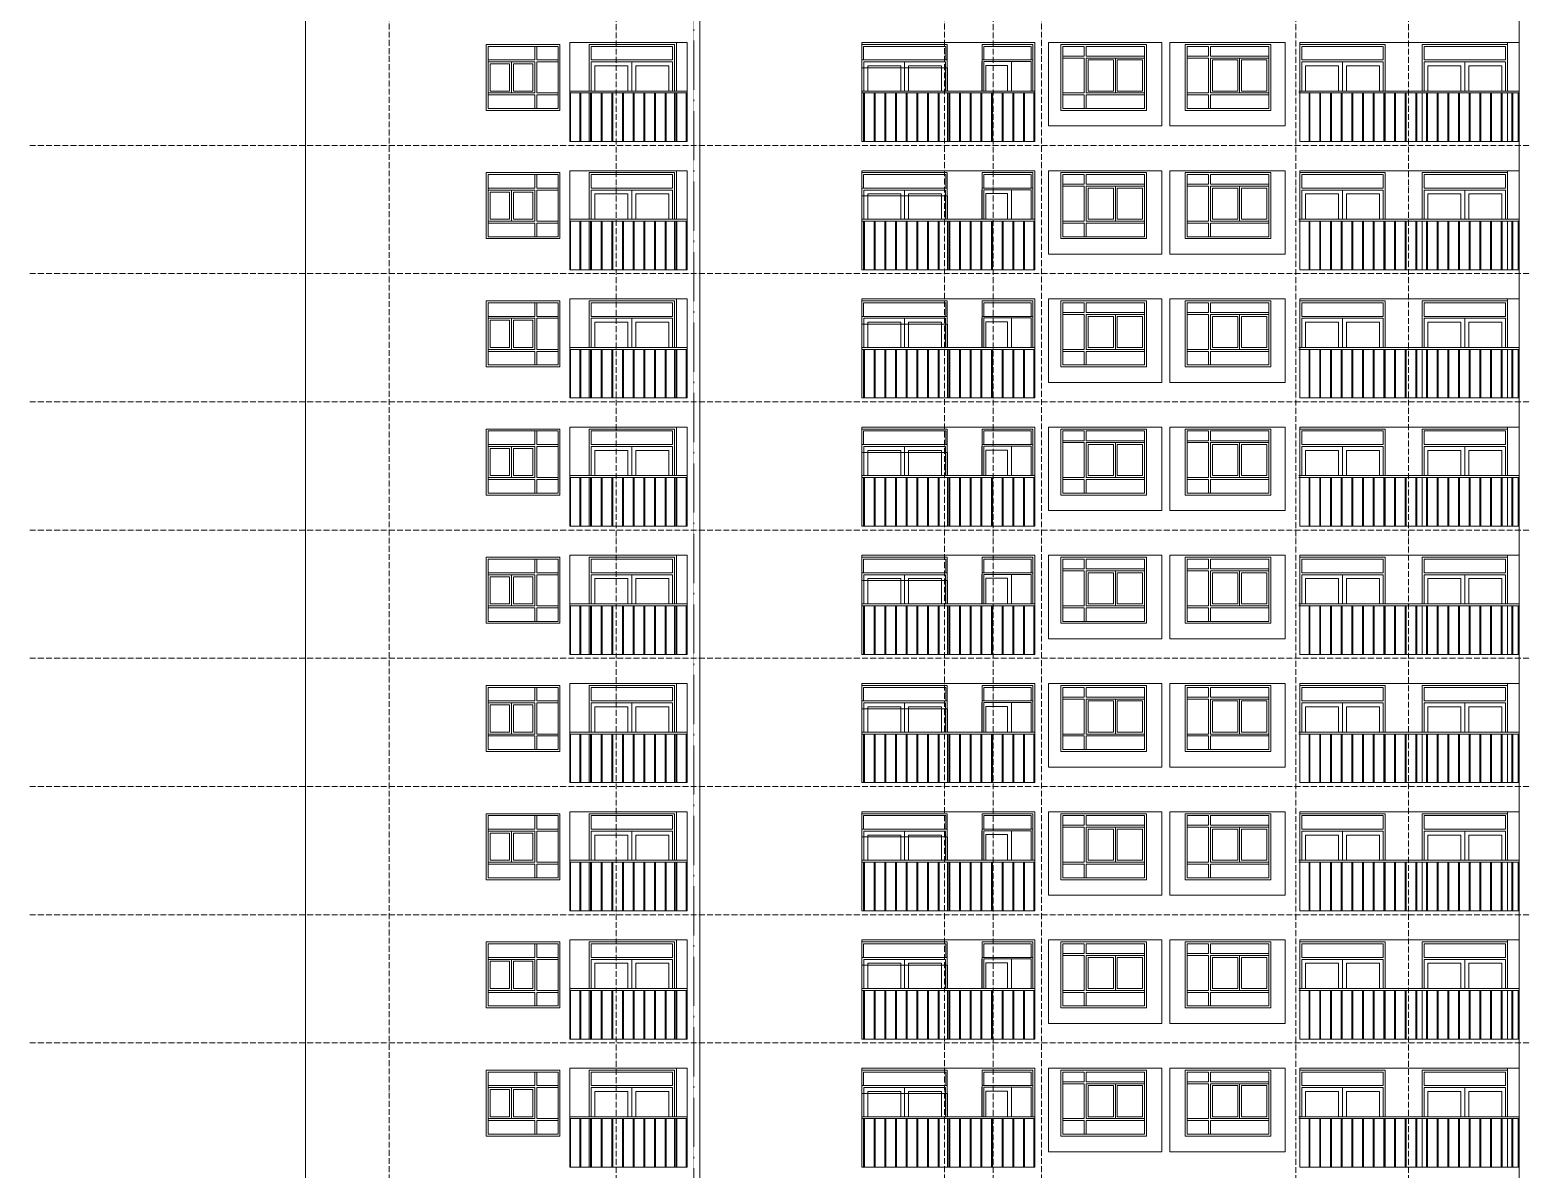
# Model space of a CAD drawing. Header units: millimetres. Extents: x -15601 to 112004, y -15912 to 94410.
# Drawn here: x -15601 to 22801, y 38450 to 67775 of the extents above; entities that cross this region are included whole.
import ezdxf

# ---------------------------------------------------------------- set-up
doc = ezdxf.new("R2010")
doc.units = ezdxf.units.MM
doc.linetypes.add('Grid Line', pattern=[4.2, 3, -0.6, 0, -0.6])
for name, color, linetype, lineweight in [('CUA', 31, 'Continuous', 9), ('NET CAT', 3, 'Continuous', 5), ('NET CATConcrete', 3, 'Continuous', 5), ('NET THAY 1', 41, 'Continuous', 5), ('NET THAY 2', 55, 'Continuous', 5), ('NET-THAY', 2, 'Continuous', 9), ('TRUC', 225, 'Continuous', 5)]:
    doc.layers.add(name, color=color, linetype=linetype, lineweight=lineweight)

# ---------------------------------------------------------------- blocks, each defined once
blk = doc.blocks.new('CUA LO GIA _LUA_ - CUA LO GIA _LUA_-1365713-B-B')
at = {"layer": 'CUA'}
for p, q in [((17100, 20000), (17100, 20800)), ((19250, 20800), (17150, 20800)), ((18200, 20750), (17150, 20750)), ((17150, 20000), (17150, 20750)), ((17150, 20750), (17150, 20000)), ((17150, 20750), (19250, 20750)), ((18200, 20750), (18200, 20000)), ((19250, 20000), (19250, 20750)), ((19300, 20800), (19300, 20000)), ((17250, 20650), (17250, 20000)), ((17250, 20650), (18100, 20650)), ((18100, 20000), (18100, 20650)), ((18300, 20650), (19150, 20650)), ((18300, 20650), (18300, 20000)), ((19150, 20000), (19150, 20650))]:
    blk.add_line(p, q, dxfattribs=at)
for points in [[(17100, 20800), (17100, 21200), (19300, 21200), (19300, 20800)], [(19250, 20800), (19250, 21150), (17150, 21150), (17150, 20800)]]:
    blk.add_lwpolyline(points, dxfattribs=at)
blk = doc.blocks.new('CUA LO GIA _LUA_ - CUA LO GIA _LUA_-V201-B-B')
at = {"layer": 'CUA'}
for p, q in [((20251, 20000), (20251, 20800)), ((22401, 20800), (20301, 20800)), ((21351, 20750), (20301, 20750)), ((20301, 20000), (20301, 20750)), ((20301, 20750), (20301, 20000)), ((20301, 20750), (22401, 20750)), ((21351, 20750), (21351, 20000)), ((22401, 20000), (22401, 20750)), ((20401, 20650), (20401, 20000)), ((20401, 20650), (21251, 20650)), ((21251, 20000), (21251, 20650)), ((21451, 20650), (22301, 20650)), ((21451, 20650), (21451, 20000)), ((22301, 20000), (22301, 20650))]:
    blk.add_line(p, q, dxfattribs=at)
for points in [[(22451, 20800), (22451, 21200), (20251, 21200), (20251, 20800)], [(22401, 20800), (22401, 21150), (20301, 21150), (20301, 20800)]]:
    blk.add_lwpolyline(points, dxfattribs=at)
blk = doc.blocks.new('X-PHONG NGU 2 - X-PHONG NGU 2_Recovery_ 3-1759956-B-B')
at = {"layer": 'CUA'}
for p, q in [((14201, 19550), (14201, 21150)), ((14751, 21150), (14751, 20900)), ((14801, 20900), (14801, 21150)), ((16301, 21150), (16301, 19550)), ((14751, 20900), (14201, 20900)), ((14201, 20900), (14201, 20850)), ((14201, 20850), (14751, 20850)), ((14751, 20850), (14751, 19950)), ((16301, 20900), (14801, 20900)), ((15551, 20850), (14801, 20850)), ((14801, 20850), (14801, 19950)), ((14801, 19950), (14801, 20850)), ((14801, 20850), (16301, 20850)), ((14851, 20000), (14851, 20800)), ((14851, 20800), (15501, 20800)), ((15501, 20800), (15501, 20000)), ((15551, 19950), (15551, 20850)), ((15601, 20800), (16251, 20800)), ((15601, 20000), (15601, 20800)), ((16251, 20800), (16251, 20000)), ((16301, 20850), (16301, 20900)), ((15501, 20000), (14851, 20000)), ((16251, 20000), (15601, 20000)), ((14751, 19950), (14201, 19950)), ((14201, 19950), (14201, 19900)), ((14201, 19900), (14751, 19900)), ((14751, 19900), (14751, 19550)), ((14801, 19950), (15551, 19950)), ((16301, 19950), (14801, 19950)), ((14801, 19550), (14801, 19900)), ((14801, 19900), (16301, 19900)), ((16301, 19900), (16301, 19950)), ((14151, 19500), (16351, 19500)), ((16301, 19550), (14201, 19550)), ((14751, 19550), (14801, 19550))]:
    blk.add_line(p, q, dxfattribs=at)
for points in [[(14151, 19500), (14151, 21200), (16351, 21200), (16351, 19500)], [(14201, 21150), (14751, 21150)], [(14801, 21150), (16301, 21150)]]:
    blk.add_lwpolyline(points, dxfattribs=at)
blk = doc.blocks.new('Railing - 25mm-V202-B-B')
at = {"layer": 'NET THAY 2'}
for p, q in [((22563, 18700), (22563, 19950)), ((22588, 18700), (22588, 19950))]:
    blk.add_line(p, q, dxfattribs=at)
blk = doc.blocks.new('Railing - 25mm-V203-B-B')
at = {"layer": 'NET THAY 2'}
blk.add_line((22726, 18700), (22726, 19950), dxfattribs=at)
blk = doc.blocks.new('Railing - 25mm-V204-B-B')
at = {"layer": 'NET THAY 2'}
blk.add_line((17101, 18700), (17101, 19600), dxfattribs=at)
blk = doc.blocks.new('Railing - Railing-1837560-B-B')
for name, p in [('Railing - 25mm-V202-B-B', (-5225, 3300)), ('Railing - 25mm-V202-B-B', (-4950, 3300)), ('Railing - 25mm-V202-B-B', (-4675, 3300)), ('Railing - 25mm-V202-B-B', (-4400, 3300)), ('Railing - 25mm-V202-B-B', (-4125, 3300)), ('Railing - 25mm-V202-B-B', (-3850, 3300)), ('Railing - 25mm-V202-B-B', (-3575, 3300)), ('Railing - 25mm-V202-B-B', (-3300, 3300)), ('Railing - 25mm-V202-B-B', (-3025, 3300)), ('Railing - 25mm-V202-B-B', (-2750, 3300)), ('Railing - 25mm-V202-B-B', (-2475, 3300)), ('Railing - 25mm-V202-B-B', (-2200, 3300)), ('Railing - 25mm-V202-B-B', (-1925, 3300)), ('Railing - 25mm-V202-B-B', (-1650, 3300)), ('Railing - 25mm-V202-B-B', (-1375, 3300)), ('Railing - 25mm-V202-B-B', (-1100, 3300)), ('Railing - 25mm-V202-B-B', (-825, 3300)), ('Railing - 25mm-V202-B-B', (-550, 3300)), ('Railing - 25mm-V202-B-B', (-275, 3300)), ('Railing - 25mm-V202-B-B', (0, 3300)), ('Railing - 25mm-V203-B-B', (0, 3300)), ('Railing - 25mm-V204-B-B', (0, 3300))]:
    blk.add_blockref(name, p)
blk = doc.blocks.new('CUA LO GIA _LUA_ - CUA LO GIA _LUA_-1834142-B-B')
at = {"layer": 'CUA'}
for p, q in [((-1199, 20000), (-1199, 21200)), ((1001, 21200), (1001, 20000)), ((951, 20800), (-1149, 20800)), ((-1149, 20750), (951, 20750)), ((-1149, 20750), (-1149, 20000)), ((-99, 20000), (-99, 20750)), ((951, 20750), (-99, 20750)), ((951, 20750), (951, 20000)), ((951, 20000), (951, 20750)), ((-1049, 20650), (-1049, 20000)), ((-1049, 20650), (-199, 20650)), ((-199, 20000), (-199, 20650)), ((1, 20650), (851, 20650)), ((1, 20650), (1, 20000)), ((851, 20000), (851, 20650))]:
    blk.add_line(p, q, dxfattribs=at)
for points in [[(-1199, 21200), (1001, 21200)], [(951, 20800), (951, 21150), (-1149, 21150), (-1149, 20800)]]:
    blk.add_lwpolyline(points, dxfattribs=at)
blk = doc.blocks.new('Railing - 25mm-V205-B-B')
at = {"layer": 'NET THAY 2'}
for p, q in [((1038, 19950), (1038, 18700)), ((1063, 18700), (1063, 19950))]:
    blk.add_line(p, q, dxfattribs=at)
blk = doc.blocks.new('Railing - 25mm-V206-B-B')
at = {"layer": 'NET THAY 2'}
blk.add_line((1301, 19950), (1301, 18700), dxfattribs=at)
blk = doc.blocks.new('Railing - 25mm-V207-B-B')
at = {"layer": 'NET THAY 2'}
blk.add_line((-1674, 18700), (-1674, 19950), dxfattribs=at)
blk = doc.blocks.new('Railing - Railing-1838176-B-B')
for name, p in [('Railing - 25mm-V207-B-B', (0, 3300)), ('Railing - 25mm-V205-B-B', (-2475, 3300)), ('Railing - 25mm-V205-B-B', (-2200, 3300)), ('Railing - 25mm-V205-B-B', (-1925, 3300)), ('Railing - 25mm-V205-B-B', (-1650, 3300)), ('Railing - 25mm-V205-B-B', (-1375, 3300)), ('Railing - 25mm-V205-B-B', (-1100, 3300)), ('Railing - 25mm-V205-B-B', (-825, 3300)), ('Railing - 25mm-V205-B-B', (-550, 3300)), ('Railing - 25mm-V205-B-B', (-275, 3300)), ('Railing - 25mm-V205-B-B', (0, 3300)), ('Railing - 25mm-V206-B-B', (0, 3300))]:
    blk.add_blockref(name, p)
blk = doc.blocks.new('CUA LO GIA _LUA_ - CUA LO GIA _LUA_-V214-B-B')
at = {"layer": 'CUA'}
for p, q in [((8025, 24100), (5825, 24100)), ((6925, 24050), (5875, 24050)), ((5875, 23300), (5875, 24050)), ((5875, 24050), (5875, 23300)), ((5875, 24050), (7975, 24050)), ((5975, 23950), (5975, 23300)), ((5975, 23950), (6825, 23950)), ((6825, 23300), (6825, 23950)), ((6925, 24050), (6925, 23300)), ((7025, 23950), (7875, 23950)), ((7025, 23950), (7025, 23300)), ((7875, 23300), (7875, 23950)), ((7975, 23300), (7975, 24050)), ((8025, 24100), (8025, 23300))]:
    blk.add_line(p, q, dxfattribs=at)
for points in [[(5825, 24100), (5825, 24500), (8025, 24500), (8025, 24100)], [(7985, 24100), (7985, 24450), (5865, 24450), (5865, 24100)]]:
    blk.add_lwpolyline(points, dxfattribs=at)
blk = doc.blocks.new('CUA SAN PHOI LUA1 - CUA SAN PHOI LUA 700-1661581-B-B')
at = {"layer": 'CUA'}
for p, q in [((8926, 20760), (8916, 20760)), ((8916, 20000), (8916, 20760)), ((8926, 20800), (8926, 20000)), ((10226, 20800), (8926, 20800)), ((8966, 20000), (8966, 20760)), ((8966, 20760), (10186, 20760)), ((9676, 20760), (9676, 20000)), ((10186, 20000), (10186, 20760)), ((10226, 20000), (10226, 20800)), ((9016, 20660), (9016, 20000)), ((9016, 20660), (9576, 20660)), ((9576, 20000), (9576, 20660))]:
    blk.add_line(p, q, dxfattribs=at)
for points in [[(8926, 20800), (8926, 21200), (10226, 21200), (10226, 20800)], [(10186, 20800), (10186, 21150), (8966, 21150), (8966, 20800)]]:
    blk.add_lwpolyline(points, dxfattribs=at)
blk = doc.blocks.new('Railing - Railing-1829837-B-B')
at = {"extrusion": (0, 0, -1), "zscale": -1}
for name, p in [('Railing - 25mm-V206-B-B', (-7126, 3300)), ('Railing - 25mm-V205-B-B', (-6926, 3300)), ('Railing - 25mm-V205-B-B', (-7201, 3300)), ('Railing - 25mm-V205-B-B', (-7476, 3300)), ('Railing - 25mm-V205-B-B', (-7751, 3300)), ('Railing - 25mm-V205-B-B', (-8026, 3300)), ('Railing - 25mm-V205-B-B', (-8301, 3300)), ('Railing - 25mm-V205-B-B', (-8576, 3300)), ('Railing - 25mm-V205-B-B', (-8851, 3300)), ('Railing - 25mm-V205-B-B', (-9126, 3300)), ('Railing - 25mm-V205-B-B', (-9401, 3300)), ('Railing - 25mm-V205-B-B', (-9676, 3300)), ('Railing - 25mm-V205-B-B', (-9951, 3300)), ('Railing - 25mm-V205-B-B', (-10226, 3300)), ('Railing - 25mm-V205-B-B', (-10501, 3300)), ('Railing - 25mm-V205-B-B', (-10776, 3300)), ('Railing - 25mm-V205-B-B', (-11051, 3300)), ('Railing - 25mm-V207-B-B', (-8576, 3300))]:
    blk.add_blockref(name, p, dxfattribs=at)
blk = doc.blocks.new('Top Rail Type - Top Rail_Internal_-1837561-B-B')
at = {"layer": 'NET THAY 1'}
for p, q in [((22751, 22950), (17076, 22950)), ((22751, 22900), (17076, 22900))]:
    blk.add_line(p, q, dxfattribs=at)
blk = doc.blocks.new('Top Rail Type - Top Rail_Internal_-1838177-B-B')
at = {"layer": 'NET THAY 1'}
for p, q in [((1326, 22950), (-1699, 22950)), ((1326, 22900), (-1699, 22900))]:
    blk.add_line(p, q, dxfattribs=at)
blk = doc.blocks.new('Top Rail Type - Top Rail_Internal_-1829838-B-B')
at = {"layer": 'NET THAY 1'}
for p, q in [((10276, 22950), (5825, 22950)), ((5825, 22900), (10276, 22900))]:
    blk.add_line(p, q, dxfattribs=at)
blk = doc.blocks.new('X-PHONG NGU 2 - X-PHONG NGU 2_Recovery_ 4-1759963-B-B')
at = {"layer": 'CUA'}
for p, q in [((-1949, 21200), (-3849, 21200)), ((-3849, 21200), (-3849, 19500)), ((-3799, 19550), (-3799, 21150)), ((-3799, 21150), (-1999, 21150)), ((-2549, 21150), (-2599, 21150)), ((-2599, 21150), (-2599, 20800)), ((-2549, 20800), (-2549, 21150)), ((-1999, 21150), (-1999, 19550)), ((-1949, 19500), (-1949, 21200)), ((-2599, 20800), (-3799, 20800)), ((-3799, 20800), (-3799, 20750)), ((-3799, 20750), (-2599, 20750)), ((-3199, 20750), (-3199, 19950)), ((-2599, 20750), (-3199, 20750)), ((-2599, 19950), (-2599, 20750)), ((-2599, 20750), (-2599, 19950)), ((-1999, 20800), (-2549, 20800)), ((-2549, 19950), (-2549, 20750)), ((-2549, 20750), (-1999, 20750)), ((-1999, 20750), (-1999, 20800)), ((-3749, 20000), (-3749, 20700)), ((-3749, 20700), (-3249, 20700)), ((-3249, 20700), (-3249, 20000)), ((-3149, 20700), (-2649, 20700)), ((-3149, 20000), (-3149, 20700)), ((-2649, 20700), (-2649, 20000)), ((-3249, 20000), (-3749, 20000)), ((-2649, 20000), (-3149, 20000)), ((-2599, 19950), (-3799, 19950)), ((-3799, 19950), (-3799, 19900)), ((-3799, 19900), (-2599, 19900)), ((-3199, 19950), (-2599, 19950)), ((-2599, 19900), (-2599, 19550)), ((-1999, 19950), (-2549, 19950)), ((-2549, 19550), (-2549, 19900)), ((-2549, 19900), (-1999, 19900)), ((-1999, 19900), (-1999, 19950)), ((-3849, 19500), (-1949, 19500)), ((-1999, 19550), (-3799, 19550)), ((-2599, 19550), (-2549, 19550))]:
    blk.add_line(p, q, dxfattribs=at)
blk = doc.blocks.new('A$C30F77EE8')
at = {"layer": 'NET CATConcrete'}
blk.add_line((22329, 2650), (23075, 2650), dxfattribs=at)
at = {"layer": 'NET-THAY'}
for p, q in [((2500, 2600), (4400, 2600)), ((4400, 2600), (4400, 900)), ((4650, 2650), (4650, 100)), ((5150, 1400), (5150, 2600)), ((5150, 2600), (7350, 2600)), ((7350, 2600), (7350, 1400)), ((7400, 2650), (7400, 1400)), ((16625, 2650), (12175, 2650)), ((12175, 2650), (12175, 100)), ((19900, 2650), (16975, 2650)), ((16975, 500), (16975, 2650)), ((17300, 900), (17300, 2600)), ((19500, 2600), (19500, 900)), ((19900, 500), (19900, 2650)), ((23075, 2650), (20100, 2650)), ((20100, 2650), (20100, 500)), ((20500, 900), (20500, 2600)), ((22700, 2600), (22700, 900)), ((23075, 2650), (23075, 500)), ((29100, 2650), (23450, 2650)), ((23450, 2650), (23450, 100)), ((23450, 2600), (25650, 2600)), ((25650, 2600), (25650, 1400)), ((26600, 1400), (26600, 2600)), ((26600, 2600), (28800, 2600)), ((28800, 2650), (28800, 1400)), ((12175, 2000), (14375, 2000)), ((14375, 2000), (14375, 1400)), ((5150, 100), (5150, 1350)), ((7350, 1350), (7350, 100)), ((14375, 1350), (14375, 100)), ((25650, 1350), (25650, 100)), ((26600, 100), (26600, 1350)), ((28800, 1350), (28800, 100)), ((4400, 900), (2500, 900)), ((19500, 900), (17300, 900)), ((22700, 900), (20500, 900)), ((19900, 500), (16975, 500)), ((23075, 500), (20100, 500)), ((7675, 100), (4650, 100)), ((29100, 100), (23450, 100))]:
    blk.add_line(p, q, dxfattribs=at)
for points in [[(7675, 100), (7675, 2650), (4650, 2650)], [(16625, 2650), (16625, 100), (12175, 100)]]:
    blk.add_lwpolyline(points, dxfattribs=at)
at = {"layer": 'CUA'}
for name, p in [('X-PHONG NGU 2 - X-PHONG NGU 2_Recovery_ 4-1759963-B-B', (6349, -18600)), ('CUA LO GIA _LUA_ - CUA LO GIA _LUA_-1834142-B-B', (6349, -18600)), ('CUA LO GIA _LUA_ - CUA LO GIA _LUA_-V214-B-B', (6349, -21900)), ('CUA SAN PHOI LUA1 - CUA SAN PHOI LUA 700-1661581-B-B', (6349, -18600)), ('X-PHONG NGU 2 - X-PHONG NGU 2_Recovery_ 3-1759956-B-B', (3149, -18600)), ('X-PHONG NGU 2 - X-PHONG NGU 2_Recovery_ 3-1759956-B-B', (6349, -18600)), ('CUA LO GIA _LUA_ - CUA LO GIA _LUA_-1365713-B-B', (6349, -18600)), ('CUA LO GIA _LUA_ - CUA LO GIA _LUA_-V201-B-B', (6349, -18600))]:
    blk.add_blockref(name, p, dxfattribs=at)
at = {"layer": 'NET THAY 1'}
for name, p in [('Top Rail Type - Top Rail_Internal_-1838177-B-B', (6349, -21550)), ('Railing - Railing-1838176-B-B', (6349, -21900)), ('Top Rail Type - Top Rail_Internal_-1829838-B-B', (6349, -21550)), ('Railing - Railing-1829837-B-B', (6349, -21900)), ('Top Rail Type - Top Rail_Internal_-1837561-B-B', (6349, -21550)), ('Railing - Railing-1837560-B-B', (6349, -21900))]:
    blk.add_blockref(name, p, dxfattribs=at)
blk = doc.blocks.new('ALC1807-ASCENT PLAZA-KET CAU 2_rvt-1-B-B')
at = {"layer": 'NET CAT', "color": 50, "lineweight": 15}
blk.add_line((22751, -8950), (22751, 93200), dxfattribs=at)

msp = doc.modelspace()

# ---------------------------------------------------------------- linework, layer by layer
at = {"layer": 'NET-THAY'}
for p, q in [((-8499.5, 18600), (-8499.5, 87000)), ((1650.5, 81100), (1650.5, 21700))]:
    msp.add_line(p, q, dxfattribs=at)
at = {"layer": 'TRUC', "linetype": 'Grid Line', "ltscale": 50}
for p, q in [((-8499.5, -11438.8), (-8499.5, 94410.5)), ((-6349.5, -8898.8), (-6349.5, 94410.5)), ((-499.5, -11438.8), (-499.5, 94410.5)), ((7950.5, -8898.8), (7950.5, 94410.5)), ((9200.5, -11438.8), (9200.5, 94410.5)), ((10450.5, -8898.8), (10450.5, 94410.5)), ((17000.5, -11438.8), (17000.5, 94410.5)), ((19900.5, -11438.8), (19900.5, 94410.5)), ((-15600.6, 64800), (108517.8, 64800)), ((-15600.6, 61500), (108517.8, 61500)), ((-15600.6, 58200), (108517.8, 58200)), ((-15600.6, 54900), (108517.8, 54900)), ((-15600.6, 51600), (108517.8, 51600)), ((-15600.6, 48300), (108517.8, 48300)), ((-15600.6, 45000), (108517.8, 45000)), ((-15600.6, 41700), (108517.8, 41700))]:
    msp.add_line(p, q, dxfattribs=at)
at = {"layer": 'TRUC', "linetype": 'Grid Line'}
msp.add_line((1500.5, -11438.8), (1500.5, 91838.4), dxfattribs=at)

# ---------------------------------------------------------------- block references
at = {"lineweight": 5}
msp.add_blockref('ALC1807-ASCENT PLAZA-KET CAU 2_rvt-1-B-B', (0, 0), dxfattribs=at)
at = {"layer": 'NET-THAY'}
for p in [(-6349.5, 64800), (-6349.5, 61500), (-6349.5, 58200), (-6349.5, 54900), (-6349.5, 51600), (-6349.5, 48300), (-6349.5, 45000), (-6349.5, 41700), (-6349.5, 38400)]:
    msp.add_blockref('A$C30F77EE8', p, dxfattribs=at)

doc.saveas('drawing.dxf')
